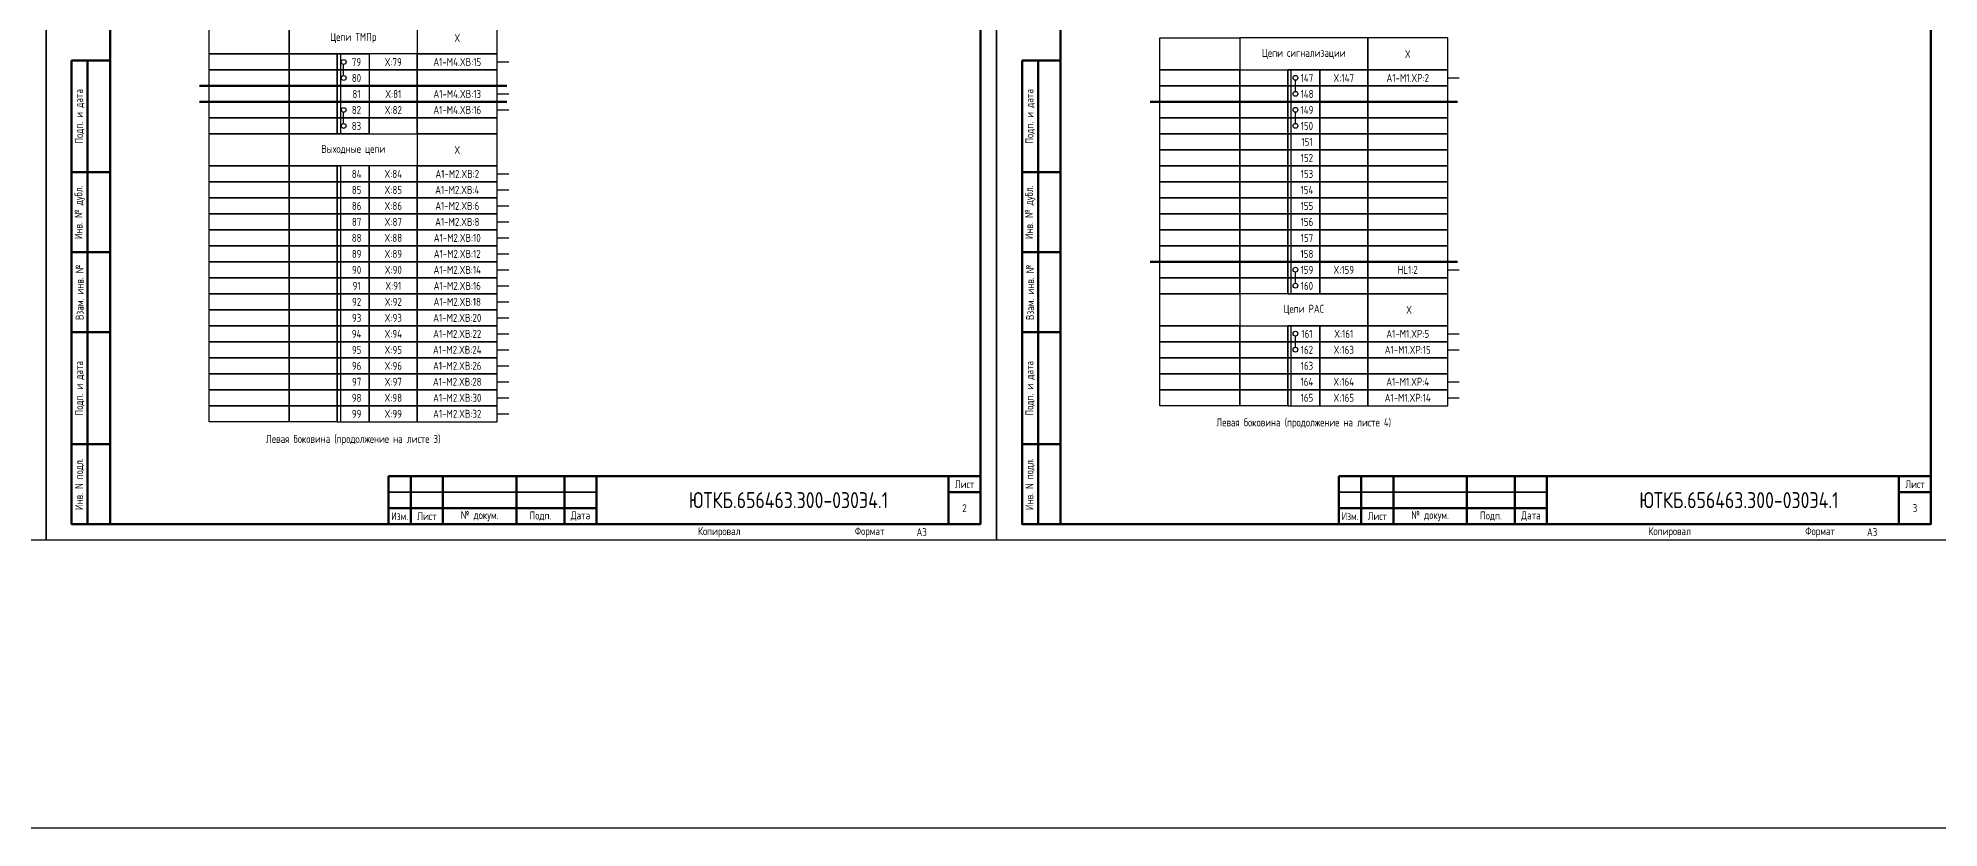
# Model space of a CAD drawing. Header units: millimetres. Extents: x -921 to 3406, y -90 to 586.
# Drawn here: x 2394 to 2988, y -90 to 157 of the extents above; entities that cross this region are included whole.
import ezdxf

# ---------------------------------------------------------------- set-up
doc = ezdxf.new("R2010")
doc.units = ezdxf.units.MM
doc.styles.add('Gost_type_A', font='GOST_A.TTF')

# ---------------------------------------------------------------- blocks, each defined once
blk = doc.blocks.new('Штамп левый нижний')
at = {"lineweight": 50}
for points in [[(-12, 145), (-7, 145), (-7, 110), (-12, 110)], [(-7, 145), (0, 145), (0, 110), (-7, 110)], [(-12, 110), (-7, 110), (-7, 85), (-12, 85)], [(-7, 110), (0, 110), (0, 85), (-7, 85)], [(-12, 85), (-7, 85), (-7, 60), (-12, 60)], [(-7, 85), (0, 85), (0, 60), (-7, 60)], [(-12, 60), (-7, 60), (-7, 25), (-12, 25)], [(-7, 60), (0, 60), (0, 25), (-7, 25)], [(-12, 25), (-7, 25), (-7, 0), (-12, 0)], [(-7, 25), (0, 25), (0, 0), (-7, 0)]]:
    blk.add_lwpolyline(points, close=True, dxfattribs=at)
at = {"char_height": 2.5, "attachment_point": 5, "rotation": 90, "style": 'Gost_type_A'}
for s, insert, width in [('Подп. и дата', (-9.5, 127.5), 35), ('Инв. № дубл.', (-9.5, 97.5), 25), ('Взам. инв. №', (-9.5, 72.5), 25), ('Подп. и дата', (-9.5, 42.5), 35), ('Инв. N подл.', (-9.5, 12.5), 25)]:
    blk.add_mtext(s, dxfattribs=dict(at, insert=insert, width=width))
blk = doc.blocks.new('Штамп малый нижний')
at = {"lineweight": 50}
for points in [[(-185, 15), (-178, 15), (-178, 5), (-185, 5)], [(-178, 15), (-168, 15), (-168, 5), (-178, 5)], [(-168, 15), (-145, 15), (-145, 5), (-168, 5)], [(-145, 15), (-130, 15), (-130, 5), (-145, 5)], [(-130, 15), (-120, 15), (-120, 5), (-130, 5)], [(-120, 15), (-10, 15), (-10, 0), (-120, 0)], [(-10, 15), (0, 15), (0, 10), (-10, 10)], [(-10, 10), (0, 10), (0, 0), (-10, 0)], [(-185, 5), (-178, 5), (-178, 0), (-185, 0)], [(-178, 5), (-168, 5), (-168, 0), (-178, 0)], [(-168, 5), (-145, 5), (-145, 0), (-168, 0)], [(-145, 5), (-130, 5), (-130, 0), (-145, 0)], [(-130, 5), (-120, 5), (-120, 0), (-130, 0)]]:
    blk.add_lwpolyline(points, close=True, dxfattribs=at)
for points in [[(-185, 15), (-178, 15), (-178, 10), (-185, 10)], [(-178, 15), (-168, 15), (-168, 10), (-178, 10)], [(-168, 15), (-145, 15), (-145, 10), (-168, 10)], [(-145, 15), (-130, 15), (-130, 10), (-145, 10)], [(-130, 15), (-120, 15), (-120, 10), (-130, 10)], [(-185, 10), (-178, 10), (-178, 5), (-185, 5)], [(-178, 10), (-168, 10), (-168, 5), (-178, 5)], [(-168, 10), (-145, 10), (-145, 5), (-168, 5)], [(-145, 10), (-130, 10), (-130, 5), (-145, 5)], [(-130, 10), (-120, 10), (-120, 5), (-130, 5)]]:
    blk.add_lwpolyline(points, close=True)
at = {"char_height": 2.5, "style": 'Gost_type_A'}
for s, insert, width, attachment_point in [('Лист', (-5, 12.5), 10, 5), ('Изм.', (-181.5, 2.5), 7, 5), ('Лист', (-173, 2.5), 10, 5), ('№ докум.', (-156.5, 2.5), 23, 5), ('Подп.', (-137.5, 2.5), 15, 5), ('Дата', (-125, 2.5), 10, 5), ('Копировал', (-75, -2.53), 13.1202, 6), ('Формат', (-30, -2.53), 13.1202, 6)]:
    blk.add_mtext(s, dxfattribs=dict(at, insert=insert, width=width, attachment_point=attachment_point))

msp = doc.modelspace()

# ---------------------------------------------------------------- linework, layer by layer
at = {"color": 7, "lineweight": -2}
for p, q in [((2490, 145.25), (2490, 148.75)), ((2490, 130.25), (2490, 133.75))]:
    msp.add_line(p, q, dxfattribs=at)
for p, q in [((2538, 149.5), (2541.62, 149.5)), ((2786, 147), (2786, 130.1)), ((2835, 144.5), (2838.62, 144.5)), ((2538, 139.5), (2541.62, 139.5)), ((2538, 134.5), (2541.62, 134.5)), ((2538, 114.5), (2541.62, 114.5)), ((2538, 109.5), (2541.62, 109.5)), ((2538, 104.5), (2541.62, 104.5)), ((2538, 99.5), (2541.62, 99.5)), ((2538, 94.5), (2541.62, 94.5)), ((2538, 89.5), (2541.62, 89.5)), ((2538, 84.5), (2541.62, 84.5)), ((2835, 84.5), (2838.62, 84.5)), ((2538, 79.5), (2541.62, 79.5)), ((2538, 74.5), (2541.62, 74.5)), ((2538, 69.5), (2541.62, 69.5)), ((2538, 64.5), (2541.62, 64.5)), ((2538, 59.5), (2541.62, 59.5)), ((2835, 64.5), (2838.62, 64.5)), ((2835, 59.5), (2838.62, 59.5)), ((2538, 54.5), (2541.62, 54.5)), ((2538, 49.5), (2541.62, 49.5)), ((2835, 49.5), (2838.62, 49.5)), ((2538, 44.5), (2541.62, 44.5)), ((2835, 44.5), (2838.62, 44.5)), ((2538, 39.5), (2541.62, 39.5))]:
    msp.add_line(p, q)
at = {"lineweight": -2}
for p, q in [((2787.4, 140.25), (2787.4, 143.75)), ((2787.4, 130.25), (2787.4, 133.75)), ((2787.4, 80.25), (2787.4, 83.75)), ((2787.4, 60.25), (2787.4, 63.75))]:
    msp.add_line(p, q, dxfattribs=at)
at = {"lineweight": 50}
for p, q in [((2445, 142), (2541, 142)), ((2445, 137), (2541, 137)), ((2742, 137), (2838, 137)), ((2742, 87), (2838, 87))]:
    msp.add_line(p, q, dxfattribs=at)
for points in [[(-920.84, 586), (3406.45, 586), (3406.45, -90), (-920.84, -90)], [(2397, 420), (2397, 0), (2100, 0), (2100, 420)], [(2694, 420), (2694, 0), (2397, 0), (2397, 420)], [(2991, 420), (2991, 0), (2694, 0), (2694, 420)], [(2448, 162), (2473, 162), (2473, 152), (2448, 152)], [(2473, 162), (2513, 162), (2513, 152), (2473, 152)], [(2538, 162), (2513, 162), (2513, 152), (2538, 152)], [(2745, 157), (2770, 157), (2770, 147), (2745, 147)], [(2810, 157), (2770, 157), (2770, 147), (2810, 147)], [(2835, 157), (2810, 157), (2810, 147), (2835, 147)], [(2448, 152), (2473, 152), (2473, 147), (2448, 147)], [(2473, 152), (2488, 152), (2488, 147), (2473, 147)], [(2488, 152), (2498, 152), (2498, 147), (2488, 147)], [(2513, 152), (2498, 152), (2498, 147), (2513, 147)], [(2538, 152), (2513, 152), (2513, 147), (2538, 147)], [(2448, 147), (2473, 147), (2473, 142), (2448, 142)], [(2473, 147), (2488, 147), (2488, 142), (2473, 142)], [(2488, 147), (2498, 147), (2498, 142), (2488, 142)], [(2513, 147), (2498, 147), (2498, 142), (2513, 142)], [(2538, 147), (2513, 147), (2513, 142), (2538, 142)], [(2745, 147), (2770, 147), (2770, 142), (2745, 142)], [(2770, 147), (2785, 147), (2785, 142), (2770, 142)], [(2795, 147), (2785, 147), (2785, 142), (2795, 142)], [(2785, 147), (2786, 147), (2786, 77.01), (2785, 77.01)], [(2810, 147), (2795, 147), (2795, 142), (2810, 142)], [(2835, 147), (2810, 147), (2810, 142), (2835, 142)], [(2448, 142), (2473, 142), (2473, 137), (2448, 137)], [(2448, 137), (2473, 137), (2473, 132), (2448, 132)], [(2473, 142), (2488, 142), (2488, 137), (2473, 137)], [(2473, 137), (2488, 137), (2488, 132), (2473, 132)], [(2488, 142), (2498, 142), (2498, 137), (2488, 137)], [(2488, 137), (2498, 137), (2498, 132), (2488, 132)], [(2513, 142), (2498, 142), (2498, 137), (2513, 137)], [(2513, 137), (2498, 137), (2498, 132), (2513, 132)], [(2538, 142), (2513, 142), (2513, 137), (2538, 137)], [(2538, 137), (2513, 137), (2513, 132), (2538, 132)], [(2745, 142), (2770, 142), (2770, 137), (2745, 137)], [(2745, 142), (2770, 142), (2770, 137), (2745, 137)], [(2745, 137), (2770, 137), (2770, 132), (2745, 132)], [(2745, 137), (2770, 137), (2770, 132), (2745, 132)], [(2770, 142), (2785, 142), (2785, 137), (2770, 137)], [(2770, 142), (2785, 142), (2785, 137), (2770, 137)], [(2770, 137), (2785, 137), (2785, 132), (2770, 132)], [(2770, 137), (2785, 137), (2785, 132), (2770, 132)], [(2795, 142), (2785, 142), (2785, 137), (2795, 137)], [(2795, 142), (2785, 142), (2785, 137), (2795, 137)], [(2795, 137), (2785, 137), (2785, 132), (2795, 132)], [(2795, 137), (2785, 137), (2785, 132), (2795, 132)], [(2810, 142), (2795, 142), (2795, 137), (2810, 137)], [(2810, 142), (2795, 142), (2795, 137), (2810, 137)], [(2810, 137), (2795, 137), (2795, 132), (2810, 132)], [(2810, 137), (2795, 137), (2795, 132), (2810, 132)], [(2835, 142), (2810, 142), (2810, 137), (2835, 137)], [(2835, 142), (2810, 142), (2810, 137), (2835, 137)], [(2835, 137), (2810, 137), (2810, 132), (2835, 132)], [(2835, 137), (2810, 137), (2810, 132), (2835, 132)], [(2448, 132), (2473, 132), (2473, 127), (2448, 127)], [(2448, 132), (2473, 132), (2473, 127), (2448, 127)], [(2473, 132), (2488, 132), (2488, 127), (2473, 127)], [(2498, 132), (2488, 132), (2488, 127), (2498, 127)], [(2488, 132), (2498, 132), (2498, 127), (2488, 127)], [(2513, 132), (2498, 132), (2498, 127), (2513, 127)], [(2513, 132), (2498, 132), (2498, 127), (2513, 127)], [(2538, 132), (2513, 132), (2513, 127), (2538, 127)], [(2538, 132), (2513, 132), (2513, 127), (2538, 127)], [(2745, 132), (2770, 132), (2770, 127), (2745, 127)], [(2745, 132), (2770, 132), (2770, 127), (2745, 127)], [(2770, 132), (2785, 132), (2785, 127), (2770, 127)], [(2770, 132), (2785, 132), (2785, 127), (2770, 127)], [(2795, 132), (2785, 132), (2785, 127), (2795, 127)], [(2795, 132), (2785, 132), (2785, 127), (2795, 127)], [(2810, 132), (2795, 132), (2795, 127), (2810, 127)], [(2810, 132), (2795, 132), (2795, 127), (2810, 127)], [(2835, 132), (2810, 132), (2810, 127), (2835, 127)], [(2835, 132), (2810, 132), (2810, 127), (2835, 127)], [(2448, 127), (2473, 127), (2473, 117), (2448, 117)], [(2473, 127), (2513, 127), (2513, 117), (2473, 117)], [(2538, 127), (2513, 127), (2513, 117), (2538, 117)], [(2745, 127), (2770, 127), (2770, 122), (2745, 122)], [(2770, 127), (2785, 127), (2785, 122), (2770, 122)], [(2795, 127), (2785, 127), (2785, 122), (2795, 122)], [(2810, 127), (2795, 127), (2795, 122), (2810, 122)], [(2835, 127), (2810, 127), (2810, 122), (2835, 122)], [(2745, 122), (2770, 122), (2770, 117), (2745, 117)], [(2770, 122), (2785, 122), (2785, 117), (2770, 117)], [(2795, 122), (2785, 122), (2785, 117), (2795, 117)], [(2810, 122), (2795, 122), (2795, 117), (2810, 117)], [(2835, 122), (2810, 122), (2810, 117), (2835, 117)], [(2473, 117), (2488, 117), (2488, 112), (2473, 112)], [(2498, 117), (2488, 117), (2488, 112), (2498, 112)], [(2513, 117), (2498, 117), (2498, 112), (2513, 112)], [(2538, 117), (2513, 117), (2513, 112), (2538, 112)], [(2745, 117), (2770, 117), (2770, 112), (2745, 112)], [(2770, 117), (2785, 117), (2785, 112), (2770, 112)], [(2795, 117), (2785, 117), (2785, 112), (2795, 112)], [(2810, 117), (2795, 117), (2795, 112), (2810, 112)], [(2835, 117), (2810, 117), (2810, 112), (2835, 112)], [(2473, 112), (2488, 112), (2488, 107), (2473, 107)], [(2473, 107), (2488, 107), (2488, 102), (2473, 102)], [(2498, 112), (2488, 112), (2488, 107), (2498, 107)], [(2498, 107), (2488, 107), (2488, 102), (2498, 102)], [(2513, 112), (2498, 112), (2498, 107), (2513, 107)], [(2513, 107), (2498, 107), (2498, 102), (2513, 102)], [(2538, 112), (2513, 112), (2513, 107), (2538, 107)], [(2538, 107), (2513, 107), (2513, 102), (2538, 102)], [(2745, 112), (2770, 112), (2770, 107), (2745, 107)], [(2745, 107), (2770, 107), (2770, 102), (2745, 102)], [(2770, 112), (2785, 112), (2785, 107), (2770, 107)], [(2770, 107), (2785, 107), (2785, 102), (2770, 102)], [(2795, 112), (2785, 112), (2785, 107), (2795, 107)], [(2795, 107), (2785, 107), (2785, 102), (2795, 102)], [(2810, 112), (2795, 112), (2795, 107), (2810, 107)], [(2810, 107), (2795, 107), (2795, 102), (2810, 102)], [(2835, 112), (2810, 112), (2810, 107), (2835, 107)], [(2835, 107), (2810, 107), (2810, 102), (2835, 102)], [(2473, 102), (2488, 102), (2488, 97), (2473, 97)], [(2498, 102), (2488, 102), (2488, 97), (2498, 97)], [(2513, 102), (2498, 102), (2498, 97), (2513, 97)], [(2538, 102), (2513, 102), (2513, 97), (2538, 97)], [(2745, 102), (2770, 102), (2770, 97), (2745, 97)], [(2770, 102), (2785, 102), (2785, 97), (2770, 97)], [(2795, 102), (2785, 102), (2785, 97), (2795, 97)], [(2810, 102), (2795, 102), (2795, 97), (2810, 97)], [(2835, 102), (2810, 102), (2810, 97), (2835, 97)], [(2473, 97), (2488, 97), (2488, 92), (2473, 92)], [(2498, 97), (2488, 97), (2488, 92), (2498, 92)], [(2513, 97), (2498, 97), (2498, 92), (2513, 92)], [(2538, 97), (2513, 97), (2513, 92), (2538, 92)], [(2745, 97), (2770, 97), (2770, 92), (2745, 92)], [(2745, 97), (2770, 97), (2770, 92), (2745, 92)], [(2770, 97), (2785, 97), (2785, 92), (2770, 92)], [(2770, 97), (2785, 97), (2785, 92), (2770, 92)], [(2795, 97), (2785, 97), (2785, 92), (2795, 92)], [(2795, 97), (2785, 97), (2785, 92), (2795, 92)], [(2810, 97), (2795, 97), (2795, 92), (2810, 92)], [(2810, 97), (2795, 97), (2795, 92), (2810, 92)], [(2835, 97), (2810, 97), (2810, 92), (2835, 92)], [(2835, 97), (2810, 97), (2810, 92), (2835, 92)], [(2473, 92), (2488, 92), (2488, 87), (2473, 87)], [(2498, 92), (2488, 92), (2488, 87), (2498, 87)], [(2513, 92), (2498, 92), (2498, 87), (2513, 87)], [(2538, 92), (2513, 92), (2513, 87), (2538, 87)], [(2745, 92), (2770, 92), (2770, 87), (2745, 87)], [(2745, 92), (2770, 92), (2770, 87), (2745, 87)], [(2770, 92), (2785, 92), (2785, 87), (2770, 87)], [(2770, 92), (2785, 92), (2785, 87), (2770, 87)], [(2795, 92), (2785, 92), (2785, 87), (2795, 87)], [(2795, 92), (2785, 92), (2785, 87), (2795, 87)], [(2810, 92), (2795, 92), (2795, 87), (2810, 87)], [(2810, 92), (2795, 92), (2795, 87), (2810, 87)], [(2835, 92), (2810, 92), (2810, 87), (2835, 87)], [(2835, 92), (2810, 92), (2810, 87), (2835, 87)], [(2473, 87), (2488, 87), (2488, 82), (2473, 82)], [(2498, 87), (2488, 87), (2488, 82), (2498, 82)], [(2513, 87), (2498, 87), (2498, 82), (2513, 82)], [(2538, 87), (2513, 87), (2513, 82), (2538, 82)], [(2745, 87), (2770, 87), (2770, 82), (2745, 82)], [(2745, 87), (2770, 87), (2770, 82), (2745, 82)], [(2770, 87), (2785, 87), (2785, 82), (2770, 82)], [(2770, 87), (2785, 87), (2785, 82), (2770, 82)], [(2795, 87), (2785, 87), (2785, 82), (2795, 82)], [(2795, 87), (2785, 87), (2785, 82), (2795, 82)], [(2810, 87), (2795, 87), (2795, 82), (2810, 82)], [(2810, 87), (2795, 87), (2795, 82), (2810, 82)], [(2835, 87), (2810, 87), (2810, 82), (2835, 82)], [(2835, 87), (2810, 87), (2810, 82), (2835, 82)], [(2473, 82), (2488, 82), (2488, 77), (2473, 77)], [(2498, 82), (2488, 82), (2488, 77), (2498, 77)], [(2513, 82), (2498, 82), (2498, 77), (2513, 77)], [(2538, 82), (2513, 82), (2513, 77), (2538, 77)], [(2745, 82), (2770, 82), (2770, 77), (2745, 77)], [(2770, 82), (2785, 82), (2785, 77), (2770, 77)], [(2795, 82), (2785, 82), (2785, 77), (2795, 77)], [(2810, 82), (2795, 82), (2795, 77), (2810, 77)], [(2835, 82), (2810, 82), (2810, 77), (2835, 77)], [(2473, 77), (2488, 77), (2488, 72), (2473, 72)], [(2473, 72), (2488, 72), (2488, 67), (2473, 67)], [(2498, 77), (2488, 77), (2488, 72), (2498, 72)], [(2498, 72), (2488, 72), (2488, 67), (2498, 67)], [(2513, 77), (2498, 77), (2498, 72), (2513, 72)], [(2513, 72), (2498, 72), (2498, 67), (2513, 67)], [(2538, 77), (2513, 77), (2513, 72), (2538, 72)], [(2538, 72), (2513, 72), (2513, 67), (2538, 67)], [(2745, 77), (2770, 77), (2770, 67), (2745, 67)], [(2810, 77), (2770, 77), (2770, 67), (2810, 67)], [(2835, 77), (2810, 77), (2810, 67), (2835, 67)], [(2473, 67), (2488, 67), (2488, 62), (2473, 62)], [(2498, 67), (2488, 67), (2488, 62), (2498, 62)], [(2513, 67), (2498, 67), (2498, 62), (2513, 62)], [(2538, 67), (2513, 67), (2513, 62), (2538, 62)], [(2745, 67), (2770, 67), (2770, 62), (2745, 62)], [(2770, 67), (2785, 67), (2785, 62), (2770, 62)], [(2795, 67), (2785, 67), (2785, 62), (2795, 62)], [(2810, 67), (2795, 67), (2795, 62), (2810, 62)], [(2835, 67), (2810, 67), (2810, 62), (2835, 62)], [(2473, 62), (2488, 62), (2488, 57), (2473, 57)], [(2498, 62), (2488, 62), (2488, 57), (2498, 57)], [(2513, 62), (2498, 62), (2498, 57), (2513, 57)], [(2538, 62), (2513, 62), (2513, 57), (2538, 57)], [(2745, 62), (2770, 62), (2770, 57), (2745, 57)], [(2770, 62), (2785, 62), (2785, 57), (2770, 57)], [(2795, 62), (2785, 62), (2785, 57), (2795, 57)], [(2810, 62), (2795, 62), (2795, 57), (2810, 57)], [(2835, 62), (2810, 62), (2810, 57), (2835, 57)], [(2473, 57), (2488, 57), (2488, 52), (2473, 52)], [(2498, 57), (2488, 57), (2488, 52), (2498, 52)], [(2513, 57), (2498, 57), (2498, 52), (2513, 52)], [(2538, 57), (2513, 57), (2513, 52), (2538, 52)], [(2745, 57), (2770, 57), (2770, 52), (2745, 52)], [(2770, 57), (2785, 57), (2785, 52), (2770, 52)], [(2795, 57), (2785, 57), (2785, 52), (2795, 52)], [(2810, 57), (2795, 57), (2795, 52), (2810, 52)], [(2835, 57), (2810, 57), (2810, 52), (2835, 52)], [(2473, 52), (2488, 52), (2488, 47), (2473, 47)], [(2498, 52), (2488, 52), (2488, 47), (2498, 47)], [(2513, 52), (2498, 52), (2498, 47), (2513, 47)], [(2538, 52), (2513, 52), (2513, 47), (2538, 47)], [(2745, 52), (2770, 52), (2770, 47), (2745, 47)], [(2770, 52), (2785, 52), (2785, 47), (2770, 47)], [(2795, 52), (2785, 52), (2785, 47), (2795, 47)], [(2810, 52), (2795, 52), (2795, 47), (2810, 47)], [(2835, 52), (2810, 52), (2810, 47), (2835, 47)], [(2473, 47), (2488, 47), (2488, 42), (2473, 42)], [(2473, 42), (2488, 42), (2488, 37), (2473, 37)], [(2498, 47), (2488, 47), (2488, 42), (2498, 42)], [(2498, 42), (2488, 42), (2488, 37), (2498, 37)], [(2513, 47), (2498, 47), (2498, 42), (2513, 42)], [(2513, 42), (2498, 42), (2498, 37), (2513, 37)], [(2538, 47), (2513, 47), (2513, 42), (2538, 42)], [(2538, 42), (2513, 42), (2513, 37), (2538, 37)], [(2745, 47), (2770, 47), (2770, 42), (2745, 42)], [(2770, 47), (2785, 47), (2785, 42), (2770, 42)], [(2795, 47), (2785, 47), (2785, 42), (2795, 42)], [(2810, 47), (2795, 47), (2795, 42), (2810, 42)], [(2835, 47), (2810, 47), (2810, 42), (2835, 42)]]:
    msp.add_lwpolyline(points, close=True)
for points in [[(2689, 415), (2689, 5), (2417, 5), (2417, 415)], [(2986, 415), (2986, 5), (2714, 5), (2714, 415)]]:
    msp.add_lwpolyline(points, close=True, dxfattribs=at)
for points in [[(2488, 127), (2488, 152), (2489, 152), (2489, 127)], [(2488, 37), (2488, 117), (2489, 117), (2489, 37)], [(2785, 42), (2785, 67), (2786, 67), (2786, 42)]]:
    msp.add_lwpolyline(points)
at = {"color": 0}
for points in [[(2448, 117), (2473, 117), (2473, 112), (2448, 112)], [(2448, 112), (2473, 112), (2473, 107), (2448, 107)], [(2448, 107), (2473, 107), (2473, 102), (2448, 102)], [(2448, 102), (2473, 102), (2473, 97), (2448, 97)], [(2448, 97), (2473, 97), (2473, 92), (2448, 92)], [(2448, 92), (2473, 92), (2473, 87), (2448, 87)], [(2448, 87), (2473, 87), (2473, 82), (2448, 82)], [(2448, 82), (2473, 82), (2473, 77), (2448, 77)], [(2448, 77), (2473, 77), (2473, 72), (2448, 72)], [(2448, 72), (2473, 72), (2473, 67), (2448, 67)], [(2448, 67), (2473, 67), (2473, 62), (2448, 62)], [(2448, 62), (2473, 62), (2473, 57), (2448, 57)], [(2448, 57), (2473, 57), (2473, 52), (2448, 52)], [(2448, 52), (2473, 52), (2473, 47), (2448, 47)], [(2448, 47), (2473, 47), (2473, 42), (2448, 42)], [(2448, 42), (2473, 42), (2473, 37), (2448, 37)]]:
    msp.add_lwpolyline(points, close=True, dxfattribs=at)
at = {"color": 7, "lineweight": -2}
for centre in [(2490, 149.5), (2490, 144.5), (2490, 134.5), (2490, 129.5)]:
    msp.add_circle(centre, 0.75, dxfattribs=at)
at = {"lineweight": -2}
for centre in [(2787.4, 144.55), (2787.4, 139.55), (2787.4, 134.55), (2787.4, 129.55), (2787.4, 84.55), (2787.4, 79.55), (2787.4, 64.55), (2787.4, 59.55)]:
    msp.add_circle(centre, 0.75, dxfattribs=at)

# ---------------------------------------------------------------- block references
at = {"color": 1}
for p in [(2417, 5), (2714, 5)]:
    msp.add_blockref('Штамп левый нижний', p, dxfattribs=at)
for p in [(2689, 5), (2986, 5)]:
    msp.add_blockref('Штамп малый нижний', p)

# ---------------------------------------------------------------- texts
at = {"style": 'Gost_type_A'}
for s, insert, char_height, width, attachment_point in [('Цепи ТМПр', (2493, 157), 2.5, 40, 5), ('X', (2525.5, 157), 2.5, 25, 5), ('A1-М4.XB:15', (2525.5, 149.5), 2.5, 25, 5), ('Цепи сигнализации ', (2790, 152), 2.5, 40, 5), ('X', (2822.5, 152), 2.5, 25, 5), ('A1-М1.XР:2', (2822.5, 144.5), 2.5, 25, 5), ('A1-М4.XB:13', (2525.5, 139.5), 2.5, 25, 5), ('A1-М4.XB:16', (2525.5, 134.5), 2.5, 25, 5), ('Выходные цепи', (2493, 122), 2.5, 40, 5), ('X', (2525.5, 122), 2.5, 25, 5), ('A1-M2.XВ:2', (2525.5, 114.5), 2.5, 25, 5), ('A1-M2.XВ:4', (2525.5, 109.5), 2.5, 25, 5), ('A1-M2.XВ:6', (2525.5, 104.5), 2.5, 25, 5), ('A1-M2.XВ:10', (2525.5, 94.5), 2.5, 25, 5), ('A1-M2.XВ:8', (2525.5, 99.5), 2.5, 25, 5), ('A1-M2.XВ:12', (2525.5, 89.5), 2.5, 25, 5), ('A1-M2.XВ:14', (2525.5, 84.5), 2.5, 25, 5), ('HL1:2', (2822.5, 84.5), 2.5, 25, 5), ('A1-M2.XВ:16', (2525.5, 79.5), 2.5, 25, 5), ('A1-M2.XВ:18', (2525.5, 74.5), 2.5, 25, 5), ('Цепи РАС', (2790, 72), 2.5, 40, 5), ('X', (2822.91, 72), 2.5, 25, 5), ('A1-M2.XВ:20', (2525.5, 69.5), 2.5, 25, 5), ('A1-M2.XВ:22', (2525.5, 64.5), 2.5, 25, 5), ('A1-М1.XP:5', (2822.5, 64.5), 2.5, 25, 5), ('A1-M2.XВ:24', (2525.5, 59.5), 2.5, 25, 5), ('A1-М1.XP:15', (2822.5, 59.5), 2.5, 25, 5), ('A1-M2.XВ:26', (2525.5, 54.5), 2.5, 25, 5), ('A1-M2.XВ:28', (2525.5, 49.5), 2.5, 25, 5), ('A1-М1.XP:4', (2822.5, 49.5), 2.5, 25, 5), ('A1-M2.XВ:30', (2525.5, 44.5), 2.5, 25, 5), ('A1-М1.XP:14', (2822.5, 44.5), 2.5, 25, 5), ('A1-M2.XВ:32', (2525.5, 39.5), 2.5, 25, 5), ('Левая боковина (продолжение на листе 4)', (2790, 36.48), 2.5, 90, 5), ('Левая боковина (продолжение на листе 3)', (2493, 31.32), 2.5, 90, 5), ('ЮТКБ.656463.300-030Э4.1', (2629, 12.5), 5, 120, 5), ('ЮТКБ.656463.300-030Э4.1', (2926, 12.5), 5, 120, 5), ('2', (2684, 10), 2.5, 10, 5), ('3', (2981, 10), 2.5, 10, 5), ('A3', (2669, 2.5), 2.5, 20, 4), ('A3', (2669, 2.5), 2.5, 20, 4), ('A3', (2966, 2.5), 2.5, 20, 4), ('A3', (2966, 2.5), 2.5, 20, 4)]:
    msp.add_mtext(s, dxfattribs=dict(at, insert=insert, char_height=char_height, width=width, attachment_point=attachment_point))
at = {"ltscale": 10, "char_height": 2.5, "attachment_point": 5, "style": 'Gost_type_A'}
for s, insert, width in [('79', (2494, 149.5), 8), ('X:79', (2505.5, 149.47), 15), ('80', (2494, 144.5), 8), ('147', (2791, 144.5), 8), ('X:147', (2802.5, 144.5), 15), ('81', (2494, 139.5), 8), ('X:81', (2505.5, 139.47), 18.1258), ('148', (2791.04, 139.5), 8), ('83', (2494, 129.5), 8), ('82', (2494, 134.5), 8), ('X:82', (2505.5, 134.47), 15), ('149', (2791, 134.5), 8), ('150', (2791, 129.5), 8), ('151', (2791, 124.5), 8), ('152', (2791, 119.5), 8), ('84', (2494.06, 114.5), 8), ('X:84', (2505.5, 114.5), 15), ('153', (2791, 114.5), 8), ('85', (2494.06, 109.5), 8), ('X:85', (2505.5, 109.5), 15), ('154', (2791, 109.5), 8), ('86', (2494.06, 104.5), 8), ('X:86', (2505.5, 104.5), 15), ('155', (2791, 104.5), 8), ('88', (2494.06, 94.5), 8), ('87', (2494.06, 99.5), 8), ('X:88', (2505.5, 94.5), 15), ('X:87', (2505.5, 99.5), 15), ('156', (2791, 99.5), 8), ('157', (2791, 94.5), 8), ('89', (2494.06, 89.5), 8), ('X:89', (2505.5, 89.5), 15), ('158', (2791, 89.5), 8), ('90', (2494.06, 84.5), 8), ('X:90', (2505.5, 84.5), 15), ('159', (2791, 84.5), 8), ('X:159', (2802.5, 84.5), 15), ('91', (2494.06, 79.5), 8), ('X:91', (2505.5, 79.5), 15), ('160', (2791, 79.5), 8), ('92', (2494.06, 74.5), 8), ('X:92', (2505.5, 74.5), 15), ('94', (2494.06, 64.5), 8), ('93', (2494.06, 69.5), 8), ('X:94', (2505.5, 64.5), 15), ('X:93', (2505.5, 69.5), 15), ('161', (2791, 64.5), 8), ('X:161', (2802.5, 64.5), 15), ('95', (2494.06, 59.5), 8), ('X:95', (2505.5, 59.5), 15), ('162', (2791, 59.5), 8), ('X:163', (2802.5, 59.5), 15), ('96', (2494.06, 54.5), 8), ('X:96', (2505.5, 54.5), 15), ('163', (2791, 54.5), 8), ('97', (2494.06, 49.5), 8), ('X:97', (2505.5, 49.5), 15), ('164', (2791, 49.5), 8), ('X:164', (2802.5, 49.5), 15), ('98', (2494.06, 44.5), 8), ('X:98', (2505.5, 44.5), 15), ('165', (2791, 44.5), 8), ('X:165', (2802.5, 44.5), 15), ('99', (2494.06, 39.5), 8), ('X:99', (2505.5, 39.5), 15)]:
    msp.add_mtext(s, dxfattribs=dict(at, insert=insert, width=width))

doc.saveas('drawing.dxf')
